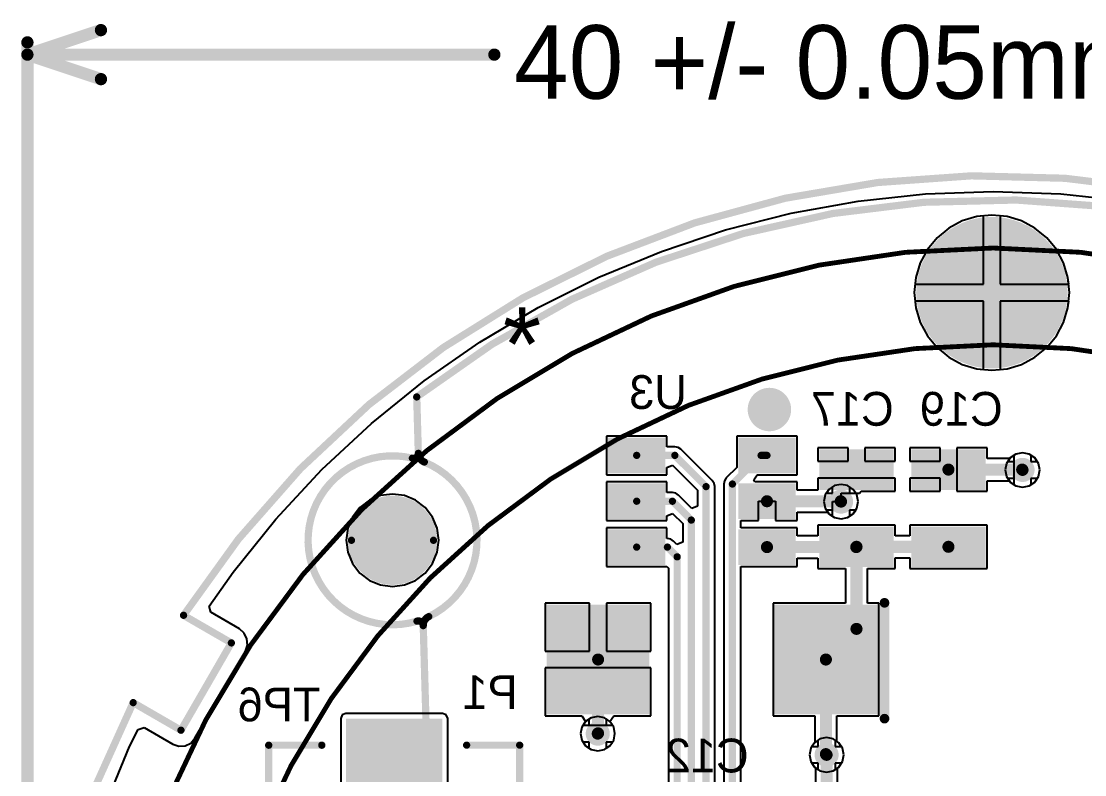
# Model space of a CAD drawing. Header units: millimetres. Extents: x 80 to 196, y 80 to 246.
# Drawn here: x 79.86 to 101.9, y 107.59 to 123.2 of the extents above; entities that cross this region are included whole.
import ezdxf

# ---------------------------------------------------------------- set-up
doc = ezdxf.new("R2010")
doc.units = ezdxf.units.MM
for name, color, linetype in [('BottomLayer', 5, 'Continuous'), ('BottomOverlay', 54, 'Continuous'), ('BottomPaste', 16, 'Continuous'), ('BottomSolder', 6, 'Continuous'), ('DrillDrawing', 1, 'Continuous'), ('KeepOutLayer', 6, 'Continuous'), ('Mechanical1', 6, 'Continuous'), ('Mechanical15', 56, 'Continuous'), ('MidLayer1', 16, 'Continuous'), ('MidLayer2', 76, 'Continuous'), ('MultiLayer', 9, 'Continuous'), ('PadHoleLayer', 156, 'Continuous'), ('TopLayer', 1, 'Continuous'), ('TopSolder', 216, 'Continuous'), ('ViaHoleLayer', 16, 'Continuous')]:
    doc.layers.add(name, color=color, linetype=linetype)

msp = doc.modelspace()

# ---------------------------------------------------------------- linework, layer by layer
at = {"layer": 'BottomLayer'}
for p, q in [((98.597, 119.621), (100, 119.671)), ((100, 119.671), (101.403, 119.621)), ((95.819, 119.221), (97.201, 119.471)), ((97.201, 119.471), (98.597, 119.621)), ((101.403, 119.621), (102.799, 119.471)), ((94.458, 118.874), (95.819, 119.221)), ((99.36, 119.06), (99.082, 118.912)), ((99.661, 119.152), (99.36, 119.06)), ((99.975, 119.183), (99.661, 119.152)), ((100.289, 119.152), (99.975, 119.183)), ((100.59, 119.06), (100.289, 119.152)), ((100.868, 118.912), (100.59, 119.06)), ((93.126, 118.431), (94.458, 118.874)), ((99.082, 118.912), (98.838, 118.712)), ((101.112, 118.712), (100.868, 118.912)), ((98.838, 118.712), (98.638, 118.468)), ((101.312, 118.468), (101.112, 118.712)), ((91.828, 117.893), (93.126, 118.431)), ((98.638, 118.468), (98.49, 118.19)), ((101.46, 118.19), (101.312, 118.468)), ((98.49, 118.19), (98.398, 117.889)), ((101.552, 117.889), (101.46, 118.19)), ((90.573, 117.265), (91.828, 117.893)), ((98.398, 117.889), (98.367, 117.575)), ((101.583, 117.575), (101.552, 117.889)), ((98.367, 117.575), (98.398, 117.261)), ((101.552, 117.261), (101.583, 117.575)), ((89.365, 116.548), (90.573, 117.265)), ((98.398, 117.261), (98.49, 116.96)), ((101.46, 116.96), (101.552, 117.261)), ((98.49, 116.96), (98.638, 116.682)), ((101.312, 116.682), (101.46, 116.96)), ((98.638, 116.682), (98.838, 116.438)), ((101.112, 116.438), (101.312, 116.682)), ((88.212, 115.747), (89.365, 116.548)), ((98.838, 116.438), (99.082, 116.238)), ((100.868, 116.238), (101.112, 116.438)), ((99.082, 116.238), (99.36, 116.09)), ((100.59, 116.09), (100.868, 116.238)), ((99.36, 116.09), (99.661, 115.998)), ((99.661, 115.998), (99.975, 115.967)), ((99.975, 115.967), (100.289, 115.998)), ((100.289, 115.998), (100.59, 116.09)), ((87.118, 114.866), (88.212, 115.747)), ((86.091, 113.909), (87.118, 114.866)), ((93.24, 114.604), (91.99, 114.604)), ((91.99, 114.604), (91.99, 113.804)), ((93.24, 114.383), (93.24, 114.604)), ((95.94, 114.604), (94.69, 114.604)), ((94.69, 114.604), (94.69, 113.954)), ((95.94, 113.804), (95.94, 114.604)), ((93.405, 114.383), (93.24, 114.383)), ((93.474, 114.369), (93.405, 114.383)), ((93.532, 114.33), (93.474, 114.369)), ((94.179, 113.683), (93.532, 114.33)), ((96.995, 114.36), (96.37, 114.36)), ((96.37, 114.36), (96.37, 114.085)), ((96.995, 114.085), (96.995, 114.36)), ((97.97, 114.36), (97.345, 114.36)), ((97.345, 114.36), (97.345, 114.085)), ((97.97, 114.085), (97.97, 114.36)), ((98.9, 114.36), (98.275, 114.36)), ((98.275, 114.36), (98.275, 114.085)), ((98.9, 114.085), (98.9, 114.36)), ((99.875, 114.36), (99.25, 114.36)), ((99.25, 114.36), (99.25, 113.91)), ((99.875, 114.139), (99.875, 114.36)), ((100.357, 114.155), (100.347, 114.139)), ((100.435, 114.207), (100.357, 114.155)), ((100.435, 113.903), (100.435, 114.207)), ((100.862, 114.155), (100.785, 114.207)), ((100.785, 114.207), (100.785, 114.078)), ((100.914, 114.078), (100.862, 114.155)), ((93.24, 113.952), (93.357, 114)), ((93.24, 113.804), (93.24, 113.952)), ((93.357, 114), (93.874, 113.483)), ((94.69, 113.954), (94.472, 113.736)), ((96.37, 114.085), (96.995, 114.085)), ((97.345, 114.085), (97.97, 114.085)), ((98.275, 114.085), (98.9, 114.085)), ((100.347, 114.139), (99.875, 114.139)), ((100.785, 114.078), (100.914, 114.078)), ((85.134, 112.882), (86.091, 113.909)), ((91.99, 113.804), (93.24, 113.804)), ((94.472, 113.736), (94.433, 113.678)), ((95.042, 113.699), (95.113, 113.804)), ((95.113, 113.804), (95.94, 113.804)), ((97.97, 113.735), (96.37, 113.735)), ((96.37, 113.735), (96.37, 113.484)), ((97.97, 113.46), (97.97, 113.735)), ((98.9, 113.735), (98.275, 113.735)), ((98.275, 113.735), (98.275, 113.46)), ((98.9, 113.46), (98.9, 113.735)), ((99.25, 113.91), (99.25, 113.46)), ((100.435, 113.599), (100.435, 113.903)), ((100.914, 113.728), (100.785, 113.728)), ((100.785, 113.728), (100.785, 113.599)), ((100.862, 113.65), (100.914, 113.728)), ((93.24, 113.654), (91.99, 113.654)), ((91.99, 113.654), (91.99, 112.854)), ((93.24, 113.433), (93.24, 113.654)), ((94.217, 113.625), (94.179, 113.683)), ((94.231, 113.557), (94.217, 113.625)), ((94.231, 107.235), (94.231, 113.557)), ((94.433, 113.678), (94.42, 113.61)), ((94.42, 113.61), (94.42, 107.244)), ((95.06, 113.654), (95.042, 113.699)), ((95.94, 113.654), (95.06, 113.654)), ((95.94, 113.484), (95.94, 113.654)), ((99.875, 113.46), (99.875, 113.68)), ((99.875, 113.68), (100.337, 113.68)), ((100.337, 113.68), (100.357, 113.65)), ((100.357, 113.65), (100.435, 113.599)), ((100.785, 113.599), (100.862, 113.65)), ((87.076, 113.275), (86.877, 113.123)), ((87.307, 113.371), (87.076, 113.275)), ((87.555, 113.403), (87.307, 113.371)), ((87.803, 113.371), (87.555, 113.403)), ((88.034, 113.275), (87.803, 113.371)), ((88.233, 113.123), (88.034, 113.275)), ((93.356, 113.433), (93.24, 113.433)), ((93.424, 113.419), (93.356, 113.433)), ((93.482, 113.38), (93.424, 113.419)), ((93.757, 113.105), (93.482, 113.38)), ((93.874, 113.483), (93.874, 113.154)), ((96.37, 113.484), (95.94, 113.484)), ((96.85, 113.247), (96.85, 113.422)), ((96.85, 113.422), (97.234, 113.422)), ((97.234, 113.422), (97.264, 113.46)), ((97.264, 113.46), (97.97, 113.46)), ((98.275, 113.46), (98.9, 113.46)), ((99.25, 113.46), (99.875, 113.46)), ((86.877, 113.123), (86.725, 112.924)), ((88.385, 112.924), (88.233, 113.123)), ((93.874, 113.154), (93.757, 113.105)), ((95.14, 112.854), (95.14, 113.254)), ((95.14, 113.254), (95.49, 113.254)), ((95.49, 113.254), (95.49, 112.854)), ((96.675, 112.943), (96.675, 113.247)), ((96.675, 113.247), (96.85, 113.247)), ((97.154, 113.072), (97.025, 113.072)), ((97.025, 113.072), (97.025, 112.943)), ((97.102, 112.995), (97.154, 113.072)), ((84.253, 111.788), (85.134, 112.882)), ((86.725, 112.924), (86.629, 112.693)), ((88.481, 112.693), (88.385, 112.924)), ((91.99, 112.854), (93.24, 112.854)), ((93.24, 112.952), (93.357, 113.001)), ((93.24, 112.854), (93.24, 112.952)), ((93.357, 113.001), (93.568, 112.79)), ((94.776, 112.704), (94.776, 112.854)), ((94.776, 112.854), (95.14, 112.854)), ((95.49, 112.854), (95.94, 112.854)), ((95.94, 112.854), (95.94, 113.025)), ((95.94, 113.025), (96.577, 113.025)), ((96.577, 113.025), (96.597, 112.995)), ((96.597, 112.995), (96.675, 112.943)), ((97.025, 112.943), (97.102, 112.995)), ((86.629, 112.693), (86.597, 112.445)), ((88.513, 112.445), (88.481, 112.693)), ((93.24, 112.704), (91.99, 112.704)), ((91.99, 112.704), (91.99, 111.904)), ((93.24, 112.483), (93.24, 112.704)), ((93.568, 112.79), (93.568, 112.406)), ((95.94, 112.704), (94.776, 112.704)), ((95.94, 112.534), (95.94, 112.704)), ((97.97, 112.76), (96.37, 112.76)), ((96.37, 112.76), (96.37, 112.534)), ((97.97, 112.539), (97.97, 112.76)), ((99.875, 112.76), (98.275, 112.76)), ((98.275, 112.76), (98.275, 112.539)), ((99.875, 111.86), (99.875, 112.76)), ((86.597, 112.445), (86.629, 112.197)), ((88.481, 112.197), (88.513, 112.445)), ((93.251, 112.483), (93.24, 112.483)), ((93.32, 112.469), (93.251, 112.483)), ((93.378, 112.43), (93.32, 112.469)), ((93.45, 112.358), (93.378, 112.43)), ((93.568, 112.406), (93.45, 112.358)), ((96.37, 112.534), (95.94, 112.534)), ((98.275, 112.539), (97.97, 112.539)), ((86.629, 112.197), (86.725, 111.966)), ((88.385, 111.966), (88.481, 112.197)), ((86.725, 111.966), (86.877, 111.767)), ((88.233, 111.767), (88.385, 111.966)), ((95.94, 111.904), (95.94, 112.075)), ((95.94, 112.075), (96.37, 112.075)), ((96.37, 112.075), (96.37, 111.86)), ((97.97, 111.86), (97.97, 112.08)), ((97.97, 112.08), (98.275, 112.08)), ((98.275, 112.08), (98.275, 111.86)), ((83.759, 111.078), (84.253, 111.788)), ((86.877, 111.767), (87.076, 111.615)), ((88.034, 111.615), (88.233, 111.767)), ((91.99, 111.904), (93.24, 111.904)), ((93.24, 111.904), (93.24, 111.904)), ((93.24, 111.904), (93.24, 111.904)), ((93.24, 111.904), (93.275, 111.869)), ((93.275, 111.869), (93.275, 106.658)), ((94.776, 107.208), (94.776, 111.904)), ((94.776, 111.904), (95.94, 111.904)), ((96.37, 111.86), (96.94, 111.86)), ((96.94, 111.86), (96.94, 111.14)), ((97.399, 111.14), (97.399, 111.86)), ((97.399, 111.86), (97.97, 111.86)), ((98.275, 111.86), (99.875, 111.86)), ((87.076, 111.615), (87.307, 111.519)), ((87.307, 111.519), (87.555, 111.487)), ((87.555, 111.487), (87.803, 111.519)), ((87.803, 111.519), (88.034, 111.615)), ((83.787, 110.954), (83.759, 111.078)), ((91.64, 111.14), (90.72, 111.14)), ((90.72, 111.14), (90.72, 110.15)), ((91.64, 110.15), (91.64, 111.14)), ((92.91, 111.14), (91.99, 111.14)), ((91.99, 111.14), (91.99, 110.15)), ((92.91, 110.15), (92.91, 111.14)), ((96.94, 111.14), (95.44, 111.14)), ((95.44, 111.14), (95.44, 108.81)), ((97.63, 111.14), (97.399, 111.14)), ((97.63, 108.81), (97.63, 111.14)), ((84.383, 110.61), (83.787, 110.954)), ((84.481, 110.523), (84.383, 110.61)), ((84.383, 110.61), (84.383, 110.61)), ((84.539, 110.406), (84.481, 110.523)), ((84.548, 110.275), (84.539, 110.406)), ((84.506, 110.151), (84.548, 110.275)), ((83.462, 108.343), (84.506, 110.151)), ((84.506, 110.151), (84.506, 110.151)), ((90.72, 110.15), (91.64, 110.15)), ((91.99, 110.15), (92.91, 110.15)), ((92.91, 109.8), (90.72, 109.8)), ((90.72, 109.8), (90.72, 108.81)), ((92.91, 108.81), (92.91, 109.8)), ((86.513, 108.827), (86.482, 108.75)), ((86.482, 108.75), (86.482, 106.25)), ((86.59, 108.858), (86.513, 108.827)), ((88.59, 108.858), (86.59, 108.858)), ((88.667, 108.827), (88.59, 108.858)), ((88.698, 108.75), (88.667, 108.827)), ((88.698, 106.25), (88.698, 108.75)), ((90.72, 108.81), (91.477, 108.81)), ((91.477, 108.81), (91.556, 108.692)), ((91.556, 108.692), (91.504, 108.615)), ((92.06, 108.692), (92.139, 108.81)), ((92.112, 108.615), (92.06, 108.692)), ((92.139, 108.81), (92.91, 108.81)), ((95.44, 108.81), (96.306, 108.81)), ((96.306, 108.81), (96.306, 108.258)), ((96.764, 108.278), (96.764, 108.81)), ((96.764, 108.81), (97.63, 108.81)), ((82.107, 108.172), (82.285, 108.528)), ((82.285, 108.528), (82.407, 108.564)), ((82.407, 108.564), (83.003, 108.22)), ((91.504, 108.615), (92.112, 108.615)), ((83.003, 108.22), (83.003, 108.22)), ((83.003, 108.22), (83.127, 108.178)), ((83.258, 108.186), (83.375, 108.244)), ((83.375, 108.244), (83.462, 108.343)), ((91.633, 108.265), (91.504, 108.265)), ((91.504, 108.265), (91.556, 108.188)), ((91.633, 108.136), (91.633, 108.265)), ((92.112, 108.265), (91.983, 108.265)), ((91.983, 108.265), (91.983, 108.136)), ((92.06, 108.188), (92.112, 108.265)), ((96.298, 108.252), (96.22, 108.137)), ((96.306, 108.258), (96.298, 108.252)), ((96.802, 108.252), (96.764, 108.278)), ((96.88, 108.137), (96.802, 108.252)), ((81.569, 106.874), (82.107, 108.172)), ((83.127, 108.178), (83.258, 108.186)), ((91.556, 108.188), (91.633, 108.136)), ((91.983, 108.136), (92.06, 108.188)), ((96.22, 108.137), (96.193, 108)), ((96.193, 108), (96.22, 107.863)), ((96.907, 108), (96.88, 108.137)), ((96.88, 107.863), (96.907, 108)), ((96.22, 107.863), (96.298, 107.748)), ((96.802, 107.748), (96.88, 107.863)), ((96.298, 107.748), (96.413, 107.67)), ((96.413, 107.67), (96.55, 107.643)), ((96.55, 107.643), (96.687, 107.67)), ((96.687, 107.67), (96.802, 107.748))]:
    msp.add_line(p, q, dxfattribs=at)
for points, const_width in [([(99.225, 117.575, 1), (100.725, 117.575, 1)], 1.5), ([(92.577, 114.204, 1), (92.652, 114.204, 1)], 0.075), ([(93.368, 114.204, 1), (93.443, 114.204, 1)], 0.075), ([(93.368, 114.204, 1), (93.443, 114.204, 1)], 0.075), ([(95.155, 114.204, 1), (95.23, 114.204, 1)], 0.075), ([(95.155, 114.204, 1), (95.23, 114.204, 1)], 0.075), ([(95.277, 114.204, 1), (95.352, 114.204, 1)], 0.075), ([(100.485, 113.903, 1), (100.735, 113.903, 1)], 0.25), ([(99.012, 113.91, 1), (99.137, 113.91, 1)], 0.125), ([(100.54, 113.91, 1), (100.665, 113.91, 1)], 0.125), ([(100.54, 113.91, 1), (100.665, 113.91, 1)], 0.125), ([(100.547, 113.903, 1), (100.672, 113.903, 1)], 0.125), ([(94.015, 113.557, 1), (94.09, 113.557, 1)], 0.075), ([(94.015, 113.557, 1), (94.09, 113.557, 1)], 0.075), ([(94.56, 113.61, 1), (94.635, 113.61, 1)], 0.075), ([(94.56, 113.61, 1), (94.635, 113.61, 1)], 0.075), ([(96.725, 113.247, 1), (96.975, 113.247, 1)], 0.25), ([(92.577, 113.254, 1), (92.652, 113.254, 1)], 0.075), ([(93.318, 113.254, 1), (93.393, 113.254, 1)], 0.075), ([(93.318, 113.254, 1), (93.393, 113.254, 1)], 0.075), ([(95.252, 113.254, 1), (95.377, 113.254, 1)], 0.125), ([(96.78, 113.254, 1), (96.905, 113.254, 1)], 0.125), ([(96.78, 113.254, 1), (96.905, 113.254, 1)], 0.125), ([(96.787, 113.247, 1), (96.912, 113.247, 1)], 0.125), ([(87.255, 112.445, 1), (87.855, 112.445, 1)], 0.6), ([(93.709, 112.864, 1), (93.784, 112.864, 1)], 0.075), ([(93.709, 112.864, 1), (93.784, 112.864, 1)], 0.075), ([(95.252, 112.304, 1), (95.377, 112.304, 1)], 0.125), ([(97.102, 112.304, 1), (97.227, 112.304, 1)], 0.125), ([(97.102, 112.304, 1), (97.227, 112.304, 1)], 0.125), ([(97.107, 112.31, 1), (97.232, 112.31, 1)], 0.125), ([(97.107, 112.31, 1), (97.232, 112.31, 1)], 0.125), ([(97.107, 112.31, 1), (97.232, 112.31, 1)], 0.125), ([(99.012, 112.31, 1), (99.137, 112.31, 1)], 0.125), ([(92.577, 112.304, 1), (92.652, 112.304, 1)], 0.075), ([(93.214, 112.304, 1), (93.289, 112.304, 1)], 0.075), ([(93.214, 112.304, 1), (93.289, 112.304, 1)], 0.075), ([(93.416, 112.102, 1), (93.491, 112.102, 1)], 0.075), ([(93.416, 112.102, 1), (93.491, 112.102, 1)], 0.075), ([(97.107, 110.61, 1), (97.232, 110.61, 1)], 0.125), ([(97.107, 110.61, 1), (97.232, 110.61, 1)], 0.125), ([(91.753, 109.975, 1), (91.877, 109.975, 1)], 0.125), ([(96.473, 109.975, 1), (96.598, 109.975, 1)], 0.125), ([(96.473, 109.975, 1), (96.598, 109.975, 1)], 0.125), ([(91.683, 108.44, 1), (91.933, 108.44, 1)], 0.25), ([(91.746, 108.44, 1), (91.871, 108.44, 1)], 0.125), ([(91.753, 108.447, 1), (91.877, 108.447, 1)], 0.125), ([(91.753, 108.447, 1), (91.877, 108.447, 1)], 0.125), ([(96.425, 108, 1), (96.675, 108, 1)], 0.25), ([(96.473, 108.015, 1), (96.598, 108.015, 1)], 0.125), ([(96.473, 108.015, 1), (96.598, 108.015, 1)], 0.125), ([(96.488, 108, 1), (96.612, 108, 1)], 0.125)]:
    msp.add_lwpolyline(points, format="xyb", close=True, dxfattribs=dict(at, const_width=const_width))
for points, const_width in [([(92.615, 114.204), (93.405, 114.204)], 0.15), ([(93.405, 114.204), (94.053, 113.557)], 0.15), ([(94.598, 113.61), (95.192, 114.204)], 0.15), ([(95.192, 114.204), (95.315, 114.204)], 0.15), ([(99.075, 113.91), (100.603, 113.91)], 0.25), ([(100.603, 113.91), (100.61, 113.903)], 0.25), ([(94.053, 105.913), (94.053, 113.557)], 0.15), ([(94.598, 106.906), (94.598, 113.61)], 0.15), ([(92.615, 113.254), (93.356, 113.254)], 0.15), ([(93.356, 113.254), (93.746, 112.864)], 0.15), ([(95.315, 113.254), (96.843, 113.254)], 0.25), ([(96.843, 113.254), (96.85, 113.247)], 0.25), ([(93.746, 106.242), (93.746, 112.864)], 0.15), ([(95.315, 112.304), (97.164, 112.304)], 0.25), ([(97.164, 112.304), (97.17, 112.31)], 0.25), ([(97.17, 112.31), (99.075, 112.31)], 0.25), ([(97.17, 110.61), (97.17, 112.31)], 0.25), ([(92.615, 112.304), (93.251, 112.304)], 0.15), ([(93.251, 112.304), (93.453, 112.102)], 0.15), ([(93.453, 106.584), (93.453, 112.102)], 0.15), ([(96.535, 109.975), (97.17, 110.61)], 0.25), ([(91.815, 108.447), (91.815, 109.975)], 0.25), ([(96.535, 108.015), (96.535, 109.975)], 0.25), ([(91.808, 108.44), (91.815, 108.447)], 0.25), ([(96.535, 108.015), (96.55, 108)], 0.25)]:
    msp.add_lwpolyline(points, dxfattribs=dict(at, const_width=const_width))
for points in [[(93.14, 113.904), (93.14, 114.504), (92.09, 113.904), (92.09, 114.504)], [(95.84, 113.904), (95.84, 114.504), (94.79, 113.904), (94.79, 114.504)], [(96.47, 114.26), (96.47, 113.56), (97.87, 114.26), (97.87, 113.56)], [(98.375, 114.26), (98.375, 113.56), (99.775, 114.26), (99.775, 113.56)], [(93.14, 112.954), (93.14, 113.554), (92.09, 112.954), (92.09, 113.554)], [(95.84, 112.954), (95.84, 113.554), (94.79, 112.954), (94.79, 113.554)], [(96.47, 112.66), (96.47, 111.96), (97.87, 112.66), (97.87, 111.96)], [(98.375, 112.66), (98.375, 111.96), (99.775, 112.66), (99.775, 111.96)], [(93.14, 112.004), (93.14, 112.604), (92.09, 112.004), (92.09, 112.604)], [(95.84, 112.004), (95.84, 112.604), (94.79, 112.004), (94.79, 112.604)], [(92.81, 111.04), (90.82, 111.04), (92.81, 108.91), (90.82, 108.91)], [(97.53, 111.04), (95.54, 111.04), (97.53, 108.91), (95.54, 108.91)], [(86.59, 108.75), (86.59, 106.25), (88.59, 108.75), (88.59, 106.25)]]:
    msp.add_solid(points, dxfattribs=at)
at = {"layer": 'BottomOverlay'}
for points, const_width in [([(95.465, 115.154, 1), (95.265, 115.154, 1)], 0.7), ([(95.09, 115.154, 1), (95.44, 115.154, 1)], 0.35), ([(95.29, 115.154, 1), (95.64, 115.154, 1)], 0.35), ([(97.7, 111.15, 1), (97.8, 111.15, 1)], 0.1), ([(97.7, 108.75, 1), (97.8, 108.75, 1)], 0.1), ([(84.952, 108.2, 1), (85.028, 108.2, 1)], 0.075), ([(84.952, 108.2, 1), (85.028, 108.2, 1)], 0.075), ([(86.052, 108.2, 1), (86.128, 108.2, 1)], 0.075), ([(89.053, 108.201, 1), (89.128, 108.201, 1)], 0.075), ([(90.153, 108.201, 1), (90.228, 108.201, 1)], 0.075), ([(90.153, 108.201, 1), (90.228, 108.201, 1)], 0.075)]:
    msp.add_lwpolyline(points, format="xyb", close=True, dxfattribs=dict(at, const_width=const_width))
for points, const_width in [([(97.75, 108.75), (97.75, 111.15)], 0.2), ([(84.99, 108.2), (86.09, 108.2)], 0.15), ([(84.99, 105.25), (84.99, 108.2)], 0.15), ([(89.091, 108.201), (90.191, 108.201)], 0.15), ([(90.191, 105.251), (90.191, 108.201)], 0.15)]:
    msp.add_lwpolyline(points, dxfattribs=dict(at, const_width=const_width))
at = {"layer": 'BottomPaste'}
for points in [[(93.04, 114.004), (93.04, 114.404), (92.19, 114.004), (92.19, 114.404)], [(95.74, 114.004), (95.74, 114.404), (94.89, 114.004), (94.89, 114.404)], [(96.52, 114.21), (96.52, 113.61), (97.82, 114.21), (97.82, 113.61)], [(98.425, 114.21), (98.425, 113.61), (99.725, 114.21), (99.725, 113.61)], [(93.04, 113.054), (93.04, 113.454), (92.19, 113.054), (92.19, 113.454)], [(95.74, 113.054), (95.74, 113.454), (94.89, 113.054), (94.89, 113.454)], [(96.52, 112.61), (96.52, 112.01), (97.82, 112.61), (97.82, 112.01)], [(98.425, 112.61), (98.425, 112.01), (99.725, 112.61), (99.725, 112.01)], [(93.04, 112.104), (93.04, 112.504), (92.19, 112.104), (92.19, 112.504)], [(95.74, 112.104), (95.74, 112.504), (94.89, 112.104), (94.89, 112.504)], [(92.76, 110.99), (90.87, 110.99), (92.76, 108.96), (90.87, 108.96)], [(97.48, 110.99), (95.59, 110.99), (97.48, 108.96), (95.59, 108.96)]]:
    msp.add_solid(points, dxfattribs=at)
at = {"layer": 'BottomSolder'}
for points, const_width in [([(99.19, 117.575, 1), (100.76, 117.575, 1)], 1.57), ([(87.22, 112.445, 1), (87.89, 112.445, 1)], 0.67)]:
    msp.add_lwpolyline(points, format="xyb", close=True, dxfattribs=dict(at, const_width=const_width))
for points in [[(93.21, 113.834), (93.21, 114.574), (92.02, 113.834), (92.02, 114.574)], [(95.91, 113.834), (95.91, 114.574), (94.72, 113.834), (94.72, 114.574)], [(96.4, 114.33), (96.4, 113.49), (97.94, 114.33), (97.94, 113.49)], [(98.305, 114.33), (98.305, 113.49), (99.845, 114.33), (99.845, 113.49)], [(93.21, 112.884), (93.21, 113.624), (92.02, 112.884), (92.02, 113.624)], [(95.91, 112.884), (95.91, 113.624), (94.72, 112.884), (94.72, 113.624)], [(93.21, 111.934), (93.21, 112.674), (92.02, 111.934), (92.02, 112.674)], [(95.91, 111.934), (95.91, 112.674), (94.72, 111.934), (94.72, 112.674)], [(96.4, 112.73), (96.4, 111.89), (97.94, 112.73), (97.94, 111.89)], [(98.305, 112.73), (98.305, 111.89), (99.845, 112.73), (99.845, 111.89)], [(92.88, 111.11), (90.75, 111.11), (92.88, 108.84), (90.75, 108.84)], [(97.6, 111.11), (95.47, 111.11), (97.6, 108.84), (95.47, 108.84)]]:
    msp.add_solid(points, dxfattribs=at)
at = {"layer": 'DrillDrawing'}
for points, const_width in [([(79.989, 122.506), (81.513, 123.014)], 0.254), ([(79.989, 100), (79.989, 122.76)], 0.254), ([(79.989, 122.506), (89.665, 122.506)], 0.254), ([(79.989, 122.506), (81.513, 121.998)], 0.254), ([(83.225, 110.891), (84.215, 110.319)], 0.15), ([(83.171, 108.51), (84.215, 110.319)], 0.15), ([(82.181, 109.082), (83.171, 108.51)], 0.15)]:
    msp.add_lwpolyline(points, dxfattribs=dict(at, const_width=const_width))
for points, const_width in [([(81.45, 123.014, 1), (81.577, 123.014, 1)], 0.127), ([(79.926, 122.76, 1), (80.053, 122.76, 1)], 0.127), ([(79.926, 122.506, 1), (80.053, 122.506, 1)], 0.127), ([(79.926, 122.506, 1), (80.053, 122.506, 1)], 0.127), ([(79.926, 122.506, 1), (80.053, 122.506, 1)], 0.127), ([(89.602, 122.506, 1), (89.729, 122.506, 1)], 0.127), ([(81.45, 121.998, 1), (81.577, 121.998, 1)], 0.127), ([(100.56, 113.903, 1), (100.66, 113.903, 1)], 0.1), ([(96.8, 113.247, 1), (96.9, 113.247, 1)], 0.1), ([(83.188, 110.891, 1), (83.263, 110.891, 1)], 0.075), ([(83.188, 110.891, 1), (83.263, 110.891, 1)], 0.075), ([(84.178, 110.319, 1), (84.253, 110.319, 1)], 0.075), ([(84.178, 110.319, 1), (84.253, 110.319, 1)], 0.075), ([(82.144, 109.082, 1), (82.219, 109.082, 1)], 0.075), ([(82.144, 109.082, 1), (82.219, 109.082, 1)], 0.075), ([(83.134, 108.51, 1), (83.209, 108.51, 1)], 0.075), ([(83.134, 108.51, 1), (83.209, 108.51, 1)], 0.075), ([(91.758, 108.44, 1), (91.858, 108.44, 1)], 0.1), ([(96.5, 108, 1), (96.6, 108, 1)], 0.1)]:
    msp.add_lwpolyline(points, format="xyb", close=True, dxfattribs=dict(at, const_width=const_width))
at = {"layer": 'DrillDrawing', "const_width": 0.15}
for points in [[(83.225, 110.891, -1.632083), (101.044, 80.027)], [(98.956, 80.027, -0.543037), (82.181, 109.082)]]:
    msp.add_lwpolyline(points, format="xyb", dxfattribs=at)
at = {"layer": 'KeepOutLayer', "const_width": 0.15}
for points in [[(83.225, 110.891, -1.632083), (101.044, 80.027)], [(98.956, 80.027, -0.543037), (82.181, 109.082)]]:
    msp.add_lwpolyline(points, format="xyb", dxfattribs=at)
for points in [[(83.225, 110.891), (84.215, 110.319)], [(83.171, 108.51), (84.215, 110.319)], [(82.181, 109.082), (83.171, 108.51)]]:
    msp.add_lwpolyline(points, dxfattribs=at)
at = {"layer": 'KeepOutLayer', "const_width": 0.075}
for points in [[(83.188, 110.891, 1), (83.263, 110.891, 1)], [(83.188, 110.891, 1), (83.263, 110.891, 1)], [(84.178, 110.319, 1), (84.253, 110.319, 1)], [(84.178, 110.319, 1), (84.253, 110.319, 1)], [(82.144, 109.082, 1), (82.219, 109.082, 1)], [(82.144, 109.082, 1), (82.219, 109.082, 1)], [(83.134, 108.51, 1), (83.209, 108.51, 1)], [(83.134, 108.51, 1), (83.209, 108.51, 1)]]:
    msp.add_lwpolyline(points, format="xyb", close=True, dxfattribs=at)
at = {"layer": 'Mechanical1', "const_width": 0.15}
for points in [[(83.225, 110.891, -1.632083), (101.044, 80.027)], [(88.057, 115.415, -0.355672), (112.677, 114.817)], [(88.063, 110.77, -1.308761), (87.967, 114.146)], [(88.09, 114.246, -0.492968), (87.967, 114.146)], [(88.215, 114.066, -0.297284), (88.09, 114.246)], [(88.215, 114.066, -0.652208), (88.306, 110.864)], [(88.063, 110.77, -0.492951), (88.192, 110.678)], [(88.192, 110.678, -0.297284), (88.306, 110.864)], [(88.192, 110.678, -0.003656), (88.192, 110.677)], [(98.956, 80.027, -0.543037), (82.181, 109.082)]]:
    msp.add_lwpolyline(points, format="xyb", dxfattribs=at)
for points in [[(88.057, 115.415), (88.09, 114.246)], [(83.225, 110.891), (84.215, 110.319)], [(88.192, 110.677), (88.505, 99.673)], [(83.171, 108.51), (84.215, 110.319)], [(82.181, 109.082), (83.171, 108.51)]]:
    msp.add_lwpolyline(points, dxfattribs=at)
at = {"layer": 'Mechanical1'}
for points, const_width in [([(88.019, 115.415, 1), (88.094, 115.415, 1)], 0.075), ([(88.019, 115.415, 1), (88.094, 115.415, 1)], 0.075), ([(87.929, 114.146, 1), (88.004, 114.146, 1)], 0.075), ([(87.929, 114.146, 1), (88.004, 114.146, 1)], 0.075), ([(88.053, 114.246, 1), (88.128, 114.246, 1)], 0.075), ([(88.053, 114.246, 1), (88.128, 114.246, 1)], 0.075), ([(88.053, 114.246, 1), (88.128, 114.246, 1)], 0.075), ([(88.177, 114.066, 1), (88.252, 114.066, 1)], 0.075), ([(88.177, 114.066, 1), (88.252, 114.066, 1)], 0.075), ([(88.405, 112.445, 1), (86.705, 112.445, 1)], 0.15), ([(86.667, 112.445, 1), (86.742, 112.445, 1)], 0.075), ([(88.367, 112.445, 1), (88.442, 112.445, 1)], 0.075), ([(83.188, 110.891, 1), (83.263, 110.891, 1)], 0.075), ([(83.188, 110.891, 1), (83.263, 110.891, 1)], 0.075), ([(88.025, 110.77, 1), (88.1, 110.77, 1)], 0.075), ([(88.025, 110.77, 1), (88.1, 110.77, 1)], 0.075), ([(88.268, 110.864, 1), (88.343, 110.864, 1)], 0.075), ([(88.268, 110.864, 1), (88.343, 110.864, 1)], 0.075), ([(88.154, 110.678, 1), (88.229, 110.678, 1)], 0.075), ([(88.154, 110.678, 1), (88.229, 110.678, 1)], 0.075), ([(88.154, 110.678, 1), (88.229, 110.678, 1)], 0.075), ([(88.154, 110.677, 1), (88.229, 110.677, 1)], 0.075), ([(88.154, 110.677, 1), (88.229, 110.677, 1)], 0.075), ([(84.178, 110.319, 1), (84.253, 110.319, 1)], 0.075), ([(84.178, 110.319, 1), (84.253, 110.319, 1)], 0.075), ([(82.144, 109.082, 1), (82.219, 109.082, 1)], 0.075), ([(82.144, 109.082, 1), (82.219, 109.082, 1)], 0.075), ([(83.134, 108.51, 1), (83.209, 108.51, 1)], 0.075), ([(83.134, 108.51, 1), (83.209, 108.51, 1)], 0.075)]:
    msp.add_lwpolyline(points, format="xyb", close=True, dxfattribs=dict(at, const_width=const_width))
at = {"layer": 'Mechanical15', "const_width": 0.1}
for points in [[(118.5, 100, 1), (81.5, 100, 1)], [(116.495, 100, 1), (83.505, 100, 1)]]:
    msp.add_lwpolyline(points, format="xyb", close=True, dxfattribs=at)
at = {"layer": 'MidLayer1'}
for p, q in [((98.597, 119.621), (100, 119.671)), ((100, 119.671), (101.403, 119.621)), ((95.819, 119.221), (97.201, 119.471)), ((97.201, 119.471), (98.597, 119.621)), ((101.403, 119.621), (102.799, 119.471)), ((94.458, 118.874), (95.819, 119.221)), ((99.36, 119.06), (99.082, 118.912)), ((99.661, 119.152), (99.36, 119.06)), ((99.975, 119.183), (99.661, 119.152)), ((100.289, 119.152), (99.975, 119.183)), ((100.59, 119.06), (100.289, 119.152)), ((100.868, 118.912), (100.59, 119.06)), ((93.126, 118.431), (94.458, 118.874)), ((99.082, 118.912), (98.838, 118.712)), ((101.112, 118.712), (100.868, 118.912)), ((98.838, 118.712), (98.638, 118.468)), ((101.312, 118.468), (101.112, 118.712)), ((91.828, 117.893), (93.126, 118.431)), ((98.638, 118.468), (98.49, 118.19)), ((101.46, 118.19), (101.312, 118.468)), ((98.49, 118.19), (98.398, 117.889)), ((101.552, 117.889), (101.46, 118.19)), ((90.573, 117.265), (91.828, 117.893)), ((98.398, 117.889), (98.367, 117.575)), ((101.583, 117.575), (101.552, 117.889)), ((98.367, 117.575), (98.398, 117.261)), ((101.552, 117.261), (101.583, 117.575)), ((89.365, 116.548), (90.573, 117.265)), ((98.398, 117.261), (98.49, 116.96)), ((101.46, 116.96), (101.552, 117.261)), ((98.49, 116.96), (98.638, 116.682)), ((101.312, 116.682), (101.46, 116.96)), ((98.638, 116.682), (98.838, 116.438)), ((101.112, 116.438), (101.312, 116.682)), ((88.212, 115.747), (89.365, 116.548)), ((98.838, 116.438), (99.082, 116.238)), ((100.868, 116.238), (101.112, 116.438)), ((99.082, 116.238), (99.36, 116.09)), ((100.59, 116.09), (100.868, 116.238)), ((99.36, 116.09), (99.661, 115.998)), ((99.661, 115.998), (99.975, 115.967)), ((99.975, 115.967), (100.289, 115.998)), ((100.289, 115.998), (100.59, 116.09)), ((87.118, 114.866), (88.212, 115.747)), ((86.091, 113.909), (87.118, 114.866)), ((100.357, 114.155), (100.306, 114.078)), ((100.435, 114.207), (100.357, 114.155)), ((100.435, 114.078), (100.435, 114.207)), ((100.862, 114.155), (100.785, 114.207)), ((100.785, 114.207), (100.785, 114.078)), ((100.914, 114.078), (100.862, 114.155)), ((100.306, 114.078), (100.435, 114.078)), ((100.785, 114.078), (100.914, 114.078)), ((85.134, 112.882), (86.091, 113.909)), ((100.435, 113.728), (100.306, 113.728)), ((100.306, 113.728), (100.357, 113.65)), ((100.435, 113.599), (100.435, 113.728)), ((100.914, 113.728), (100.785, 113.728)), ((100.785, 113.728), (100.785, 113.599)), ((100.862, 113.65), (100.914, 113.728)), ((96.597, 113.5), (96.546, 113.422)), ((96.675, 113.551), (96.597, 113.5)), ((96.675, 113.422), (96.675, 113.551)), ((97.102, 113.5), (97.025, 113.551)), ((97.025, 113.551), (97.025, 113.422)), ((97.154, 113.422), (97.102, 113.5)), ((100.357, 113.65), (100.435, 113.599)), ((100.785, 113.599), (100.862, 113.65)), ((87.076, 113.275), (86.877, 113.123)), ((87.307, 113.371), (87.076, 113.275)), ((87.555, 113.403), (87.307, 113.371)), ((87.803, 113.371), (87.555, 113.403)), ((88.034, 113.275), (87.803, 113.371)), ((88.233, 113.123), (88.034, 113.275)), ((96.546, 113.422), (96.675, 113.422)), ((97.025, 113.422), (97.154, 113.422)), ((86.877, 113.123), (86.725, 112.924)), ((88.385, 112.924), (88.233, 113.123)), ((96.675, 113.072), (96.546, 113.072)), ((96.546, 113.072), (96.597, 112.995)), ((96.675, 112.943), (96.675, 113.072)), ((97.154, 113.072), (97.025, 113.072)), ((97.025, 113.072), (97.025, 112.943)), ((97.102, 112.995), (97.154, 113.072)), ((84.253, 111.788), (85.134, 112.882)), ((86.725, 112.924), (86.629, 112.693)), ((88.481, 112.693), (88.385, 112.924)), ((96.597, 112.995), (96.675, 112.943)), ((97.025, 112.943), (97.102, 112.995)), ((86.629, 112.693), (86.597, 112.445)), ((88.513, 112.445), (88.481, 112.693)), ((86.597, 112.445), (86.629, 112.197)), ((88.481, 112.197), (88.513, 112.445)), ((86.629, 112.197), (86.725, 111.966)), ((88.385, 111.966), (88.481, 112.197)), ((86.725, 111.966), (86.877, 111.767)), ((88.233, 111.767), (88.385, 111.966)), ((83.759, 111.078), (84.253, 111.788)), ((86.877, 111.767), (87.076, 111.615)), ((88.034, 111.615), (88.233, 111.767)), ((87.076, 111.615), (87.307, 111.519)), ((87.307, 111.519), (87.555, 111.487)), ((87.555, 111.487), (87.803, 111.519)), ((87.803, 111.519), (88.034, 111.615)), ((83.787, 110.954), (83.759, 111.078)), ((84.383, 110.61), (83.787, 110.954)), ((84.481, 110.523), (84.383, 110.61)), ((84.383, 110.61), (84.383, 110.61)), ((84.539, 110.406), (84.481, 110.523)), ((84.548, 110.275), (84.539, 110.406)), ((84.506, 110.151), (84.548, 110.275)), ((83.462, 108.343), (84.506, 110.151)), ((84.506, 110.151), (84.506, 110.151)), ((91.556, 108.692), (91.504, 108.615)), ((91.633, 108.744), (91.556, 108.692)), ((91.633, 108.615), (91.633, 108.744)), ((92.06, 108.692), (91.983, 108.744)), ((91.983, 108.744), (91.983, 108.615)), ((92.112, 108.615), (92.06, 108.692)), ((82.107, 108.172), (82.285, 108.528)), ((82.285, 108.528), (82.407, 108.564)), ((82.407, 108.564), (83.003, 108.22)), ((91.504, 108.615), (91.633, 108.615)), ((91.983, 108.615), (92.112, 108.615)), ((83.003, 108.22), (83.003, 108.22)), ((83.003, 108.22), (83.127, 108.178)), ((83.258, 108.186), (83.375, 108.244)), ((83.375, 108.244), (83.462, 108.343)), ((91.633, 108.265), (91.504, 108.265)), ((91.504, 108.265), (91.556, 108.188)), ((91.633, 108.136), (91.633, 108.265)), ((92.112, 108.265), (91.983, 108.265)), ((91.983, 108.265), (91.983, 108.136)), ((92.06, 108.188), (92.112, 108.265)), ((96.298, 108.252), (96.22, 108.137)), ((96.413, 108.33), (96.298, 108.252)), ((96.55, 108.357), (96.413, 108.33)), ((96.687, 108.33), (96.55, 108.357)), ((96.802, 108.252), (96.687, 108.33)), ((96.88, 108.137), (96.802, 108.252)), ((81.569, 106.874), (82.107, 108.172)), ((83.127, 108.178), (83.258, 108.186)), ((91.556, 108.188), (91.633, 108.136)), ((91.983, 108.136), (92.06, 108.188)), ((96.22, 108.137), (96.193, 108)), ((96.193, 108), (96.22, 107.863)), ((96.907, 108), (96.88, 108.137)), ((96.88, 107.863), (96.907, 108)), ((96.22, 107.863), (96.298, 107.748)), ((96.802, 107.748), (96.88, 107.863)), ((96.298, 107.748), (96.413, 107.67)), ((96.413, 107.67), (96.55, 107.643)), ((96.55, 107.643), (96.687, 107.67)), ((96.687, 107.67), (96.802, 107.748))]:
    msp.add_line(p, q, dxfattribs=at)
for points, const_width in [([(99.225, 117.575, 1), (100.725, 117.575, 1)], 1.5), ([(100.485, 113.903, 1), (100.735, 113.903, 1)], 0.25), ([(96.725, 113.247, 1), (96.975, 113.247, 1)], 0.25), ([(87.255, 112.445, 1), (87.855, 112.445, 1)], 0.6), ([(91.683, 108.44, 1), (91.933, 108.44, 1)], 0.25), ([(96.425, 108, 1), (96.675, 108, 1)], 0.25)]:
    msp.add_lwpolyline(points, format="xyb", close=True, dxfattribs=dict(at, const_width=const_width))
at = {"layer": 'MidLayer2'}
for p, q in [((98.597, 119.621), (100, 119.671)), ((100, 119.671), (101.403, 119.621)), ((95.819, 119.221), (97.201, 119.471)), ((97.201, 119.471), (98.597, 119.621)), ((101.403, 119.621), (102.799, 119.471)), ((94.458, 118.874), (95.819, 119.221)), ((99.36, 119.06), (99.082, 118.912)), ((99.661, 119.152), (99.36, 119.06)), ((99.8, 119.166), (99.661, 119.152)), ((99.8, 117.75), (99.8, 119.166)), ((100.289, 119.152), (100.15, 119.166)), ((100.15, 119.166), (100.15, 117.75)), ((100.59, 119.06), (100.289, 119.152)), ((100.868, 118.912), (100.59, 119.06)), ((93.126, 118.431), (94.458, 118.874)), ((99.082, 118.912), (98.838, 118.712)), ((101.112, 118.712), (100.868, 118.912)), ((98.838, 118.712), (98.638, 118.468)), ((101.312, 118.468), (101.112, 118.712)), ((91.828, 117.893), (93.126, 118.431)), ((98.638, 118.468), (98.49, 118.19)), ((101.46, 118.19), (101.312, 118.468)), ((98.49, 118.19), (98.398, 117.889)), ((101.552, 117.889), (101.46, 118.19)), ((90.573, 117.265), (91.828, 117.893)), ((98.398, 117.889), (98.384, 117.75)), ((98.384, 117.75), (99.8, 117.75)), ((100.15, 117.75), (101.566, 117.75)), ((101.566, 117.75), (101.552, 117.889)), ((89.365, 116.548), (90.573, 117.265)), ((99.8, 117.4), (98.384, 117.4)), ((98.384, 117.4), (98.398, 117.261)), ((98.398, 117.261), (98.49, 116.96)), ((99.8, 115.984), (99.8, 117.4)), ((101.566, 117.4), (100.15, 117.4)), ((100.15, 117.4), (100.15, 115.984)), ((101.46, 116.96), (101.552, 117.261)), ((101.552, 117.261), (101.566, 117.4)), ((98.49, 116.96), (98.638, 116.682)), ((101.312, 116.682), (101.46, 116.96)), ((98.638, 116.682), (98.838, 116.438)), ((101.112, 116.438), (101.312, 116.682)), ((88.212, 115.747), (89.365, 116.548)), ((98.838, 116.438), (99.082, 116.238)), ((100.868, 116.238), (101.112, 116.438)), ((99.082, 116.238), (99.36, 116.09)), ((100.59, 116.09), (100.868, 116.238)), ((99.36, 116.09), (99.661, 115.998)), ((99.661, 115.998), (99.8, 115.984)), ((100.15, 115.984), (100.289, 115.998)), ((100.289, 115.998), (100.59, 116.09)), ((87.118, 114.866), (88.212, 115.747)), ((86.091, 113.909), (87.118, 114.866)), ((100.357, 114.155), (100.28, 114.039)), ((100.473, 114.232), (100.357, 114.155)), ((100.61, 114.259), (100.473, 114.232)), ((100.746, 114.232), (100.61, 114.259)), ((100.862, 114.155), (100.746, 114.232)), ((100.939, 114.039), (100.862, 114.155)), ((100.28, 114.039), (100.253, 113.903)), ((100.967, 113.903), (100.939, 114.039)), ((85.134, 112.882), (86.091, 113.909)), ((100.253, 113.903), (100.28, 113.766)), ((100.28, 113.766), (100.357, 113.65)), ((100.862, 113.65), (100.939, 113.766)), ((100.939, 113.766), (100.967, 113.903)), ((96.597, 113.5), (96.52, 113.384)), ((96.713, 113.577), (96.597, 113.5)), ((96.85, 113.604), (96.713, 113.577)), ((96.986, 113.577), (96.85, 113.604)), ((97.102, 113.5), (96.986, 113.577)), ((97.179, 113.384), (97.102, 113.5)), ((100.357, 113.65), (100.473, 113.573)), ((100.473, 113.573), (100.61, 113.546)), ((100.61, 113.546), (100.746, 113.573)), ((100.746, 113.573), (100.862, 113.65)), ((87.076, 113.275), (86.877, 113.123)), ((87.307, 113.371), (87.076, 113.275)), ((87.555, 113.403), (87.307, 113.371)), ((87.803, 113.371), (87.555, 113.403)), ((88.034, 113.275), (87.803, 113.371)), ((88.233, 113.123), (88.034, 113.275)), ((96.52, 113.384), (96.493, 113.247)), ((97.207, 113.247), (97.179, 113.384)), ((86.877, 113.123), (86.725, 112.924)), ((88.385, 112.924), (88.233, 113.123)), ((96.493, 113.247), (96.52, 113.111)), ((96.52, 113.111), (96.597, 112.995)), ((97.102, 112.995), (97.179, 113.111)), ((97.179, 113.111), (97.207, 113.247)), ((84.253, 111.788), (85.134, 112.882)), ((86.725, 112.924), (86.629, 112.693)), ((88.481, 112.693), (88.385, 112.924)), ((96.597, 112.995), (96.713, 112.918)), ((96.713, 112.918), (96.85, 112.89)), ((96.85, 112.89), (96.986, 112.918)), ((96.986, 112.918), (97.102, 112.995)), ((86.629, 112.693), (86.597, 112.445)), ((88.513, 112.445), (88.481, 112.693)), ((86.597, 112.445), (86.629, 112.197)), ((88.481, 112.197), (88.513, 112.445)), ((86.629, 112.197), (86.725, 111.966)), ((88.385, 111.966), (88.481, 112.197)), ((86.725, 111.966), (86.877, 111.767)), ((88.233, 111.767), (88.385, 111.966)), ((83.759, 111.078), (84.253, 111.788)), ((86.877, 111.767), (87.076, 111.615)), ((88.034, 111.615), (88.233, 111.767)), ((87.076, 111.615), (87.307, 111.519)), ((87.307, 111.519), (87.555, 111.487)), ((87.555, 111.487), (87.803, 111.519)), ((87.803, 111.519), (88.034, 111.615)), ((83.787, 110.954), (83.759, 111.078)), ((84.383, 110.61), (83.787, 110.954)), ((84.481, 110.523), (84.383, 110.61)), ((84.383, 110.61), (84.383, 110.61)), ((84.539, 110.406), (84.481, 110.523)), ((84.548, 110.275), (84.539, 110.406)), ((84.506, 110.151), (84.548, 110.275)), ((83.462, 108.343), (84.506, 110.151)), ((84.506, 110.151), (84.506, 110.151)), ((91.556, 108.692), (91.478, 108.577)), ((91.671, 108.77), (91.556, 108.692)), ((91.808, 108.797), (91.671, 108.77)), ((91.945, 108.77), (91.808, 108.797)), ((92.06, 108.692), (91.945, 108.77)), ((92.138, 108.577), (92.06, 108.692)), ((82.107, 108.172), (82.285, 108.528)), ((82.285, 108.528), (82.407, 108.564)), ((82.407, 108.564), (83.003, 108.22)), ((91.478, 108.577), (91.451, 108.44)), ((91.451, 108.44), (91.478, 108.303)), ((92.165, 108.44), (92.138, 108.577)), ((92.138, 108.303), (92.165, 108.44)), ((83.003, 108.22), (83.003, 108.22)), ((83.003, 108.22), (83.127, 108.178)), ((83.258, 108.186), (83.375, 108.244)), ((83.375, 108.244), (83.462, 108.343)), ((91.478, 108.303), (91.556, 108.188)), ((92.06, 108.188), (92.138, 108.303)), ((96.298, 108.252), (96.246, 108.175)), ((96.375, 108.304), (96.298, 108.252)), ((96.375, 108.175), (96.375, 108.304)), ((96.802, 108.252), (96.725, 108.304)), ((96.725, 108.304), (96.725, 108.175)), ((96.854, 108.175), (96.802, 108.252)), ((81.569, 106.874), (82.107, 108.172)), ((83.127, 108.178), (83.258, 108.186)), ((91.556, 108.188), (91.671, 108.11)), ((91.671, 108.11), (91.808, 108.083)), ((91.808, 108.083), (91.945, 108.11)), ((91.945, 108.11), (92.06, 108.188)), ((96.246, 108.175), (96.375, 108.175)), ((96.725, 108.175), (96.854, 108.175)), ((96.375, 107.825), (96.246, 107.825)), ((96.246, 107.825), (96.298, 107.748)), ((96.375, 107.696), (96.375, 107.825)), ((96.854, 107.825), (96.725, 107.825)), ((96.725, 107.825), (96.725, 107.696)), ((96.802, 107.748), (96.854, 107.825)), ((96.298, 107.748), (96.375, 107.696)), ((96.725, 107.696), (96.802, 107.748))]:
    msp.add_line(p, q, dxfattribs=at)
for points, const_width in [([(99.225, 117.575, 1), (100.725, 117.575, 1)], 1.5), ([(100.485, 113.903, 1), (100.735, 113.903, 1)], 0.25), ([(96.725, 113.247, 1), (96.975, 113.247, 1)], 0.25), ([(87.255, 112.445, 1), (87.855, 112.445, 1)], 0.6), ([(91.683, 108.44, 1), (91.933, 108.44, 1)], 0.25), ([(96.425, 108, 1), (96.675, 108, 1)], 0.25)]:
    msp.add_lwpolyline(points, format="xyb", close=True, dxfattribs=dict(at, const_width=const_width))
at = {"layer": 'MultiLayer'}
for points, const_width in [([(99.225, 117.575, 1), (100.725, 117.575, 1)], 1.5), ([(100.485, 113.903, 1), (100.735, 113.903, 1)], 0.25), ([(96.725, 113.247, 1), (96.975, 113.247, 1)], 0.25), ([(87.255, 112.445, 1), (87.855, 112.445, 1)], 0.6), ([(91.683, 108.44, 1), (91.933, 108.44, 1)], 0.25), ([(96.425, 108, 1), (96.675, 108, 1)], 0.25)]:
    msp.add_lwpolyline(points, format="xyb", close=True, dxfattribs=dict(at, const_width=const_width))
at = {"layer": 'PadHoleLayer'}
for points, const_width in [([(99.375, 117.575, 1), (100.575, 117.575, 1)], 1.2), ([(87.13, 112.445, 1), (87.98, 112.445, 1)], 0.85)]:
    msp.add_lwpolyline(points, format="xyb", close=True, dxfattribs=dict(at, const_width=const_width))
at = {"layer": 'TopLayer'}
for p, q in [((98.597, 119.621), (100, 119.671)), ((100, 119.671), (101.403, 119.621)), ((95.819, 119.221), (97.201, 119.471)), ((97.201, 119.471), (98.597, 119.621)), ((101.403, 119.621), (102.799, 119.471)), ((94.458, 118.874), (95.819, 119.221)), ((99.36, 119.06), (99.082, 118.912)), ((99.661, 119.152), (99.36, 119.06)), ((99.975, 119.183), (99.661, 119.152)), ((100.289, 119.152), (99.975, 119.183)), ((100.59, 119.06), (100.289, 119.152)), ((100.868, 118.912), (100.59, 119.06)), ((93.126, 118.431), (94.458, 118.874)), ((99.082, 118.912), (98.838, 118.712)), ((101.112, 118.712), (100.868, 118.912)), ((98.838, 118.712), (98.638, 118.468)), ((101.312, 118.468), (101.112, 118.712)), ((91.828, 117.893), (93.126, 118.431)), ((98.638, 118.468), (98.49, 118.19)), ((101.46, 118.19), (101.312, 118.468)), ((98.49, 118.19), (98.398, 117.889)), ((101.552, 117.889), (101.46, 118.19)), ((90.573, 117.265), (91.828, 117.893)), ((98.398, 117.889), (98.367, 117.575)), ((101.583, 117.575), (101.552, 117.889)), ((98.367, 117.575), (98.398, 117.261)), ((101.552, 117.261), (101.583, 117.575)), ((89.365, 116.548), (90.573, 117.265)), ((98.398, 117.261), (98.49, 116.96)), ((101.46, 116.96), (101.552, 117.261)), ((98.49, 116.96), (98.638, 116.682)), ((101.312, 116.682), (101.46, 116.96)), ((98.638, 116.682), (98.838, 116.438)), ((101.112, 116.438), (101.312, 116.682)), ((88.212, 115.747), (89.365, 116.548)), ((98.838, 116.438), (99.082, 116.238)), ((100.868, 116.238), (101.112, 116.438)), ((99.082, 116.238), (99.36, 116.09)), ((100.59, 116.09), (100.868, 116.238)), ((99.36, 116.09), (99.661, 115.998)), ((99.661, 115.998), (99.975, 115.967)), ((99.975, 115.967), (100.289, 115.998)), ((100.289, 115.998), (100.59, 116.09)), ((87.118, 114.866), (88.212, 115.747)), ((86.091, 113.909), (87.118, 114.866)), ((100.357, 114.155), (100.306, 114.078)), ((100.435, 114.207), (100.357, 114.155)), ((100.435, 114.078), (100.435, 114.207)), ((100.862, 114.155), (100.785, 114.207)), ((100.785, 114.207), (100.785, 114.078)), ((100.914, 114.078), (100.862, 114.155)), ((100.306, 114.078), (100.435, 114.078)), ((100.785, 114.078), (100.914, 114.078)), ((85.134, 112.882), (86.091, 113.909)), ((100.435, 113.728), (100.306, 113.728)), ((100.306, 113.728), (100.357, 113.65)), ((100.435, 113.599), (100.435, 113.728)), ((100.914, 113.728), (100.785, 113.728)), ((100.785, 113.728), (100.785, 113.599)), ((100.862, 113.65), (100.914, 113.728)), ((96.597, 113.5), (96.546, 113.422)), ((96.675, 113.551), (96.597, 113.5)), ((96.675, 113.422), (96.675, 113.551)), ((97.102, 113.5), (97.025, 113.551)), ((97.025, 113.551), (97.025, 113.422)), ((97.154, 113.422), (97.102, 113.5)), ((100.357, 113.65), (100.435, 113.599)), ((100.785, 113.599), (100.862, 113.65)), ((87.076, 113.275), (86.877, 113.123)), ((87.307, 113.371), (87.076, 113.275)), ((87.555, 113.403), (87.307, 113.371)), ((87.803, 113.371), (87.555, 113.403)), ((88.034, 113.275), (87.803, 113.371)), ((88.233, 113.123), (88.034, 113.275)), ((96.546, 113.422), (96.675, 113.422)), ((97.025, 113.422), (97.154, 113.422)), ((86.877, 113.123), (86.725, 112.924)), ((88.385, 112.924), (88.233, 113.123)), ((96.675, 113.072), (96.546, 113.072)), ((96.546, 113.072), (96.597, 112.995)), ((96.675, 112.943), (96.675, 113.072)), ((97.154, 113.072), (97.025, 113.072)), ((97.025, 113.072), (97.025, 112.943)), ((97.102, 112.995), (97.154, 113.072)), ((84.253, 111.788), (85.134, 112.882)), ((86.725, 112.924), (86.629, 112.693)), ((88.481, 112.693), (88.385, 112.924)), ((96.597, 112.995), (96.675, 112.943)), ((97.025, 112.943), (97.102, 112.995)), ((86.629, 112.693), (86.597, 112.445)), ((88.513, 112.445), (88.481, 112.693)), ((86.597, 112.445), (86.629, 112.197)), ((88.481, 112.197), (88.513, 112.445)), ((86.629, 112.197), (86.725, 111.966)), ((88.385, 111.966), (88.481, 112.197)), ((86.725, 111.966), (86.877, 111.767)), ((88.233, 111.767), (88.385, 111.966)), ((83.759, 111.078), (84.253, 111.788)), ((86.877, 111.767), (87.076, 111.615)), ((88.034, 111.615), (88.233, 111.767)), ((87.076, 111.615), (87.307, 111.519)), ((87.307, 111.519), (87.555, 111.487)), ((87.555, 111.487), (87.803, 111.519)), ((87.803, 111.519), (88.034, 111.615)), ((83.787, 110.954), (83.759, 111.078)), ((84.383, 110.61), (83.787, 110.954)), ((84.481, 110.523), (84.383, 110.61)), ((84.383, 110.61), (84.383, 110.61)), ((84.539, 110.406), (84.481, 110.523)), ((84.548, 110.275), (84.539, 110.406)), ((84.506, 110.151), (84.548, 110.275)), ((83.462, 108.343), (84.506, 110.151)), ((84.506, 110.151), (84.506, 110.151)), ((91.556, 108.692), (91.504, 108.615)), ((91.633, 108.744), (91.556, 108.692)), ((91.633, 108.615), (91.633, 108.744)), ((92.06, 108.692), (91.983, 108.744)), ((91.983, 108.744), (91.983, 108.615)), ((92.112, 108.615), (92.06, 108.692)), ((82.107, 108.172), (82.285, 108.528)), ((82.285, 108.528), (82.407, 108.564)), ((82.407, 108.564), (83.003, 108.22)), ((91.504, 108.615), (91.633, 108.615)), ((91.983, 108.615), (92.112, 108.615)), ((83.003, 108.22), (83.003, 108.22)), ((83.003, 108.22), (83.127, 108.178)), ((83.258, 108.186), (83.375, 108.244)), ((83.375, 108.244), (83.462, 108.343)), ((91.633, 108.265), (91.504, 108.265)), ((91.504, 108.265), (91.556, 108.188)), ((91.633, 108.136), (91.633, 108.265)), ((92.112, 108.265), (91.983, 108.265)), ((91.983, 108.265), (91.983, 108.136)), ((92.06, 108.188), (92.112, 108.265)), ((96.298, 108.252), (96.22, 108.137)), ((96.413, 108.33), (96.298, 108.252)), ((96.55, 108.357), (96.413, 108.33)), ((96.687, 108.33), (96.55, 108.357)), ((96.802, 108.252), (96.687, 108.33)), ((96.88, 108.137), (96.802, 108.252)), ((81.569, 106.874), (82.107, 108.172)), ((83.127, 108.178), (83.258, 108.186)), ((91.556, 108.188), (91.633, 108.136)), ((91.983, 108.136), (92.06, 108.188)), ((96.22, 108.137), (96.193, 108)), ((96.193, 108), (96.22, 107.863)), ((96.907, 108), (96.88, 108.137)), ((96.88, 107.863), (96.907, 108)), ((96.22, 107.863), (96.298, 107.748)), ((96.802, 107.748), (96.88, 107.863)), ((96.298, 107.748), (96.321, 107.732)), ((96.321, 107.732), (96.321, 105.667)), ((96.779, 107.732), (96.802, 107.748)), ((96.779, 105.572), (96.779, 107.732))]:
    msp.add_line(p, q, dxfattribs=at)
for points, const_width in [([(99.225, 117.575, 1), (100.725, 117.575, 1)], 1.5), ([(100.485, 113.903, 1), (100.735, 113.903, 1)], 0.25), ([(96.725, 113.247, 1), (96.975, 113.247, 1)], 0.25), ([(87.255, 112.445, 1), (87.855, 112.445, 1)], 0.6), ([(91.683, 108.44, 1), (91.933, 108.44, 1)], 0.25), ([(96.425, 108, 1), (96.675, 108, 1)], 0.25), ([(96.488, 108, 1), (96.612, 108, 1)], 0.125)]:
    msp.add_lwpolyline(points, format="xyb", close=True, dxfattribs=dict(at, const_width=const_width))
at = {"layer": 'TopLayer', "const_width": 0.25}
msp.add_lwpolyline([(96.55, 105.572), (96.55, 108)], dxfattribs=at)
at = {"layer": 'TopSolder'}
for points, const_width in [([(99.19, 117.575, 1), (100.76, 117.575, 1)], 1.57), ([(87.22, 112.445, 1), (87.89, 112.445, 1)], 0.67)]:
    msp.add_lwpolyline(points, format="xyb", close=True, dxfattribs=dict(at, const_width=const_width))
at = {"layer": 'ViaHoleLayer', "const_width": 0.1}
for points in [[(100.56, 113.903, 1), (100.66, 113.903, 1)], [(96.8, 113.247, 1), (96.9, 113.247, 1)], [(91.758, 108.44, 1), (91.858, 108.44, 1)], [(96.5, 108, 1), (96.6, 108, 1)]]:
    msp.add_lwpolyline(points, format="xyb", close=True, dxfattribs=at)

# ---------------------------------------------------------------- texts
at = {"layer": 'BottomOverlay', "text_generation_flag": 2}
for s, p in [('U3', (93.655, 115.166)), ('C17', (97.942, 114.818)), ('C19', (100.2, 114.818)), ('P1', (90.15, 108.947)), ('TP6', (86.063, 108.694)), ('C12', (94.935, 107.636))]:
    msp.add_text(s, height=0.7, rotation=360, dxfattribs=at).set_placement(p)
at = {"layer": 'DrillDrawing'}
for s, p in [('40 +/- 0.05mm', (90.072, 121.592)), ('*', (89.843, 115.745))]:
    msp.add_text(s, height=1.524, dxfattribs=at).set_placement(p)

doc.saveas('drawing.dxf')
